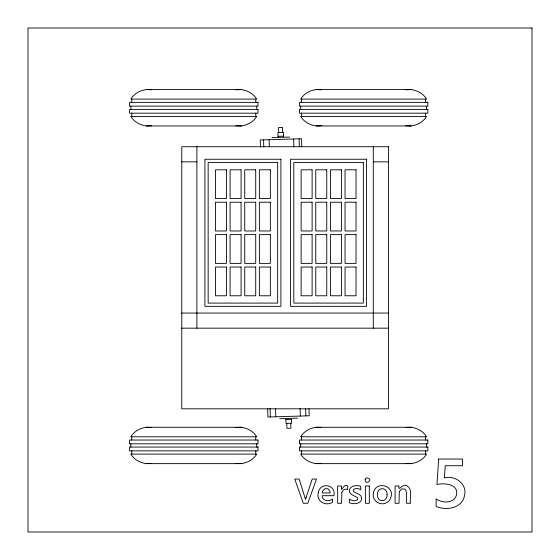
<?xml version="1.0" encoding="UTF-8"?>
<svg xmlns="http://www.w3.org/2000/svg" width="560" height="560" viewBox="0 0 560 560"><rect width="100%" height="100%" fill="white"/><g stroke="black" fill="none" stroke-linecap="round" stroke-linejoin="round"><path stroke-width="0.84" d="M146.244 89.586C140.105 90.419 134.015 93.646 130.837 99.113L256.711 99.113C253.533 93.646 247.443 90.419 241.304 89.586L146.244 89.586L151.718 89.775M316.092 89.586C309.953 90.419 303.863 93.646 300.685 99.113L426.559 99.113C423.381 93.646 417.291 90.419 411.152 89.586L316.092 89.586L321.566 89.775M241.304 125.951C247.443 125.111 253.533 121.884 256.711 116.424L130.837 116.424C134.015 121.884 140.105 125.111 146.244 125.951L241.304 125.951L235.83 125.762M411.152 125.951C417.291 125.111 423.381 121.884 426.559 116.424L300.685 116.424C303.863 121.884 309.953 125.111 316.092 125.951L411.152 125.951L405.678 125.762M146.244 427.266C140.105 428.099 134.015 431.326 130.837 436.793L256.711 436.793C253.533 431.326 247.443 428.099 241.304 427.266L146.244 427.266L151.718 427.455M316.092 427.266C309.953 428.099 303.863 431.326 300.685 436.793L426.559 436.793C423.381 431.326 417.291 428.099 411.152 427.266L316.092 427.266L321.566 427.455M241.304 463.631C247.443 462.791 253.533 459.564 256.711 454.104L130.837 454.104C134.015 459.564 140.105 462.791 146.244 463.631L241.304 463.631L235.83 463.442M411.152 463.631C417.291 462.791 423.381 459.564 426.559 454.104L300.685 454.104C303.863 459.564 309.953 462.791 316.092 463.631L411.152 463.631L405.678 463.442M235.83 89.775L241.304 89.586M405.678 89.775L411.152 89.586M146.244 125.951L151.718 125.762M316.092 125.951L321.566 125.762M235.83 427.455L241.304 427.266M405.678 427.455L411.152 427.266M146.244 463.631L151.718 463.442M316.092 463.631L321.566 463.442M277.795 136.332L283.794 136.157M271.936 137.613L289.716 137.081M279.727 418.684L297.507 418.152M285.649 419.615L291.648 419.433M181.776 161.854L196.896 161.854M373.296 161.854L388.416 161.854M181.776 313.054L388.416 313.054M181.776 328.174L388.416 328.174M301.77 146.594L301.532 138.747L260.239 139.979L260.449 146.958M308.994 408.807L309.204 415.786L267.911 417.025L267.652 408.296M299.103 138.817L299.334 146.671M305.669 408.905L305.879 415.884M293.65 138.978L293.888 146.832M300.104 408.198L300.335 416.052M283.542 136.164L283.423 132.356L277.935 132.524L278.047 136.325M291.396 419.44L291.508 423.248L286.02 423.409L285.901 419.608M282.66 132.384L282.513 127.442L278.551 127.561L278.698 132.503M290.745 423.269L290.892 428.211L286.93 428.33L286.783 423.388M269.108 139.713L269.311 146.692M275.555 408.933L275.793 416.787M263.564 139.881L263.774 146.86M270.081 408.226L270.34 416.948M426.545 106.148L426.545 109.389M426.545 443.828L426.545 447.069M425.628 99.113L425.628 102.354M425.628 113.176L425.628 116.424M425.628 436.793L425.628 440.034M425.628 450.856L425.628 454.104M373.296 146.734L373.296 328.174M301.623 99.113L301.623 102.354M301.623 113.176L301.623 116.424M301.623 436.793L301.623 440.034M301.623 450.856L301.623 454.104M300.699 106.148L300.699 109.389M300.699 443.828L300.699 447.069M256.697 106.148L256.697 109.389M256.697 443.828L256.697 447.069M255.78 99.113L255.78 102.354M255.78 113.176L255.78 116.424M255.78 436.793L255.78 440.034M255.78 450.856L255.78 454.104M196.896 146.734L196.896 328.174M131.775 99.113L131.775 102.354M131.775 113.176L131.775 116.424M131.775 436.793L131.775 440.034M131.775 450.856L131.775 454.104M130.851 106.148L130.851 109.389M130.851 443.828L130.851 447.069M438.676 459.032L436.947 484.519C444.29 482.72 458.682 483.987 456.54 494.823C454.363 503.601 442.134 503.573 436.107 498.848L436.107 506.387C446.026 510.916 462.105 508.389 464.436 495.915C467.642 484.008 455.364 475.139 444.388 477.855L445.2 465.724L462.539 465.724L462.539 459.032L438.676 459.032M373.471 492.779C371.238 500.689 380.842 506.744 387.345 502.292A8.099 8.099 0 0 0 390.502 498.295C396.053 485.87 375.83 479.976 373.471 492.779M318.297 492.779C315.896 501.207 325.885 506.744 332.563 502.208L332.563 499.051C329.196 501.928 321.93 501.13 322.119 495.698L333.914 495.698C336.504 484.428 319.886 481.698 318.297 492.779M341.866 492.59L341.572 503.293L337.652 503.293L337.652 485.982L341.572 485.982C340.662 495.089 343.273 482.517 347.69 486.003L347.69 489.72C345.352 488.159 342.328 490.021 341.866 492.59M361.669 498.505C361.228 504.224 353.458 504.504 349.384 502.747L349.384 499.114C351.603 500.766 355.369 501.718 357.56 499.611L357.476 497.686C354.48 495.404 348.236 494.76 349.545 489.524C351.176 485.184 357.007 485.009 360.759 486.304L360.759 489.734C358.68 488.523 355.383 487.676 353.542 489.713L353.542 491.491C356.181 493.794 361.753 493.948 361.669 498.505M387.086 494.669C387.534 498.015 384.699 501.41 381.213 500.486A4.368 4.368 0 0 1 378.672 499.023C376.838 496.573 376.887 492.779 378.658 490.308A4.298 4.298 0 0 1 381.199 488.803C384.713 487.865 387.534 491.316 387.086 494.669M399.329 491.547L399.035 503.293L395.101 503.293L395.101 485.982L399.035 485.982C397.467 493.017 403.452 482.125 407.204 486.038C413.056 489.475 409.43 498.078 410.515 503.293L406.595 503.293L406.595 493.535L405.734 489.902L404.663 488.992L401.527 489.02L399.329 491.547M365.204 479.255C364.329 486.094 374.311 479.619 367.367 477.89A2.324 2.324 0 0 0 365.204 479.255M306.117 497.406L305.557 499.485L299.131 479.052L294.742 479.052L303.289 503.293L307.79 503.293L316.491 479.052L312.235 479.052L306.117 497.406M322.616 491.127L322.119 492.926L330.134 492.926L329.875 491.05L327.964 488.761L324.87 488.775L322.616 491.127M532 28L28 28L28 532L532 532L532 28M257.992 102.354L129.563 102.354L129.563 106.148L257.992 106.148L257.992 102.354M427.84 102.354L299.411 102.354L299.411 106.148L427.84 106.148L427.84 102.354M257.992 109.389L129.563 109.389L129.563 113.176L257.992 113.176L257.992 109.389M427.84 109.389L299.411 109.389L299.411 113.176L427.84 113.176L427.84 109.389M388.416 146.734L181.776 146.734L181.776 408.814L388.416 408.814L388.416 146.734M280.903 159.257L204.904 159.257L204.904 306.334L280.903 306.334L280.903 159.257M366.583 159.257L290.584 159.257L290.584 306.334L366.583 306.334L366.583 159.257M277.662 162.505L208.145 162.505L208.145 303.086L277.662 303.086L277.662 162.505M363.342 162.505L293.825 162.505L293.825 303.086L363.342 303.086L363.342 162.505M226.436 169.813L215.453 169.813L215.453 198.562L226.436 198.562L226.436 169.813M241.08 169.813L230.09 169.813L230.09 198.562L241.08 198.562L241.08 169.813M255.717 169.813L244.734 169.813L244.734 198.562L255.717 198.562L255.717 169.813M270.354 169.813L259.371 169.813L259.371 198.562L270.354 198.562L270.354 169.813M312.116 169.813L301.133 169.813L301.133 198.562L312.116 198.562L312.116 169.813M326.76 169.813L315.77 169.813L315.77 198.562L326.76 198.562L326.76 169.813M341.397 169.813L330.414 169.813L330.414 198.562L341.397 198.562L341.397 169.813M356.034 169.813L345.051 169.813L345.051 198.562L356.034 198.562L356.034 169.813M226.436 202.216L215.453 202.216L215.453 230.972L226.436 230.972L226.436 202.216M241.08 202.216L230.09 202.216L230.09 230.972L241.08 230.972L241.08 202.216M255.717 202.216L244.734 202.216L244.734 230.972L255.717 230.972L255.717 202.216M270.354 202.216L259.371 202.216L259.371 230.972L270.354 230.972L270.354 202.216M312.116 202.216L301.133 202.216L301.133 230.972L312.116 230.972L312.116 202.216M326.76 202.216L315.77 202.216L315.77 230.972L326.76 230.972L326.76 202.216M341.397 202.216L330.414 202.216L330.414 230.972L341.397 230.972L341.397 202.216M356.034 202.216L345.051 202.216L345.051 230.972L356.034 230.972L356.034 202.216M226.436 234.626L215.453 234.626L215.453 263.375L226.436 263.375L226.436 234.626M241.08 234.626L230.09 234.626L230.09 263.375L241.08 263.375L241.08 234.626M255.717 234.626L244.734 234.626L244.734 263.375L255.717 263.375L255.717 234.626M270.354 234.626L259.371 234.626L259.371 263.375L270.354 263.375L270.354 234.626M312.116 234.626L301.133 234.626L301.133 263.375L312.116 263.375L312.116 234.626M326.76 234.626L315.77 234.626L315.77 263.375L326.76 263.375L326.76 234.626M341.397 234.626L330.414 234.626L330.414 263.375L341.397 263.375L341.397 234.626M356.034 234.626L345.051 234.626L345.051 263.375L356.034 263.375L356.034 234.626M226.436 267.029L215.453 267.029L215.453 295.778L226.436 295.778L226.436 267.029M241.08 267.029L230.09 267.029L230.09 295.778L241.08 295.778L241.08 267.029M255.717 267.029L244.734 267.029L244.734 295.778L255.717 295.778L255.717 267.029M270.354 267.029L259.371 267.029L259.371 295.778L270.354 295.778L270.354 267.029M312.116 267.029L301.133 267.029L301.133 295.778L312.116 295.778L312.116 267.029M326.76 267.029L315.77 267.029L315.77 295.778L326.76 295.778L326.76 267.029M341.397 267.029L330.414 267.029L330.414 295.778L341.397 295.778L341.397 267.029M356.034 267.029L345.051 267.029L345.051 295.778L356.034 295.778L356.034 267.029M257.992 440.034L129.563 440.034L129.563 443.828L257.992 443.828L257.992 440.034M427.84 440.034L299.411 440.034L299.411 443.828L427.84 443.828L427.84 440.034M257.992 447.069L129.563 447.069L129.563 450.856L257.992 450.856L257.992 447.069M427.84 447.069L299.411 447.069L299.411 450.856L427.84 450.856L427.84 447.069M369.306 485.982L365.386 485.982L365.386 503.293L369.306 503.293L369.306 485.982"/></g></svg>
